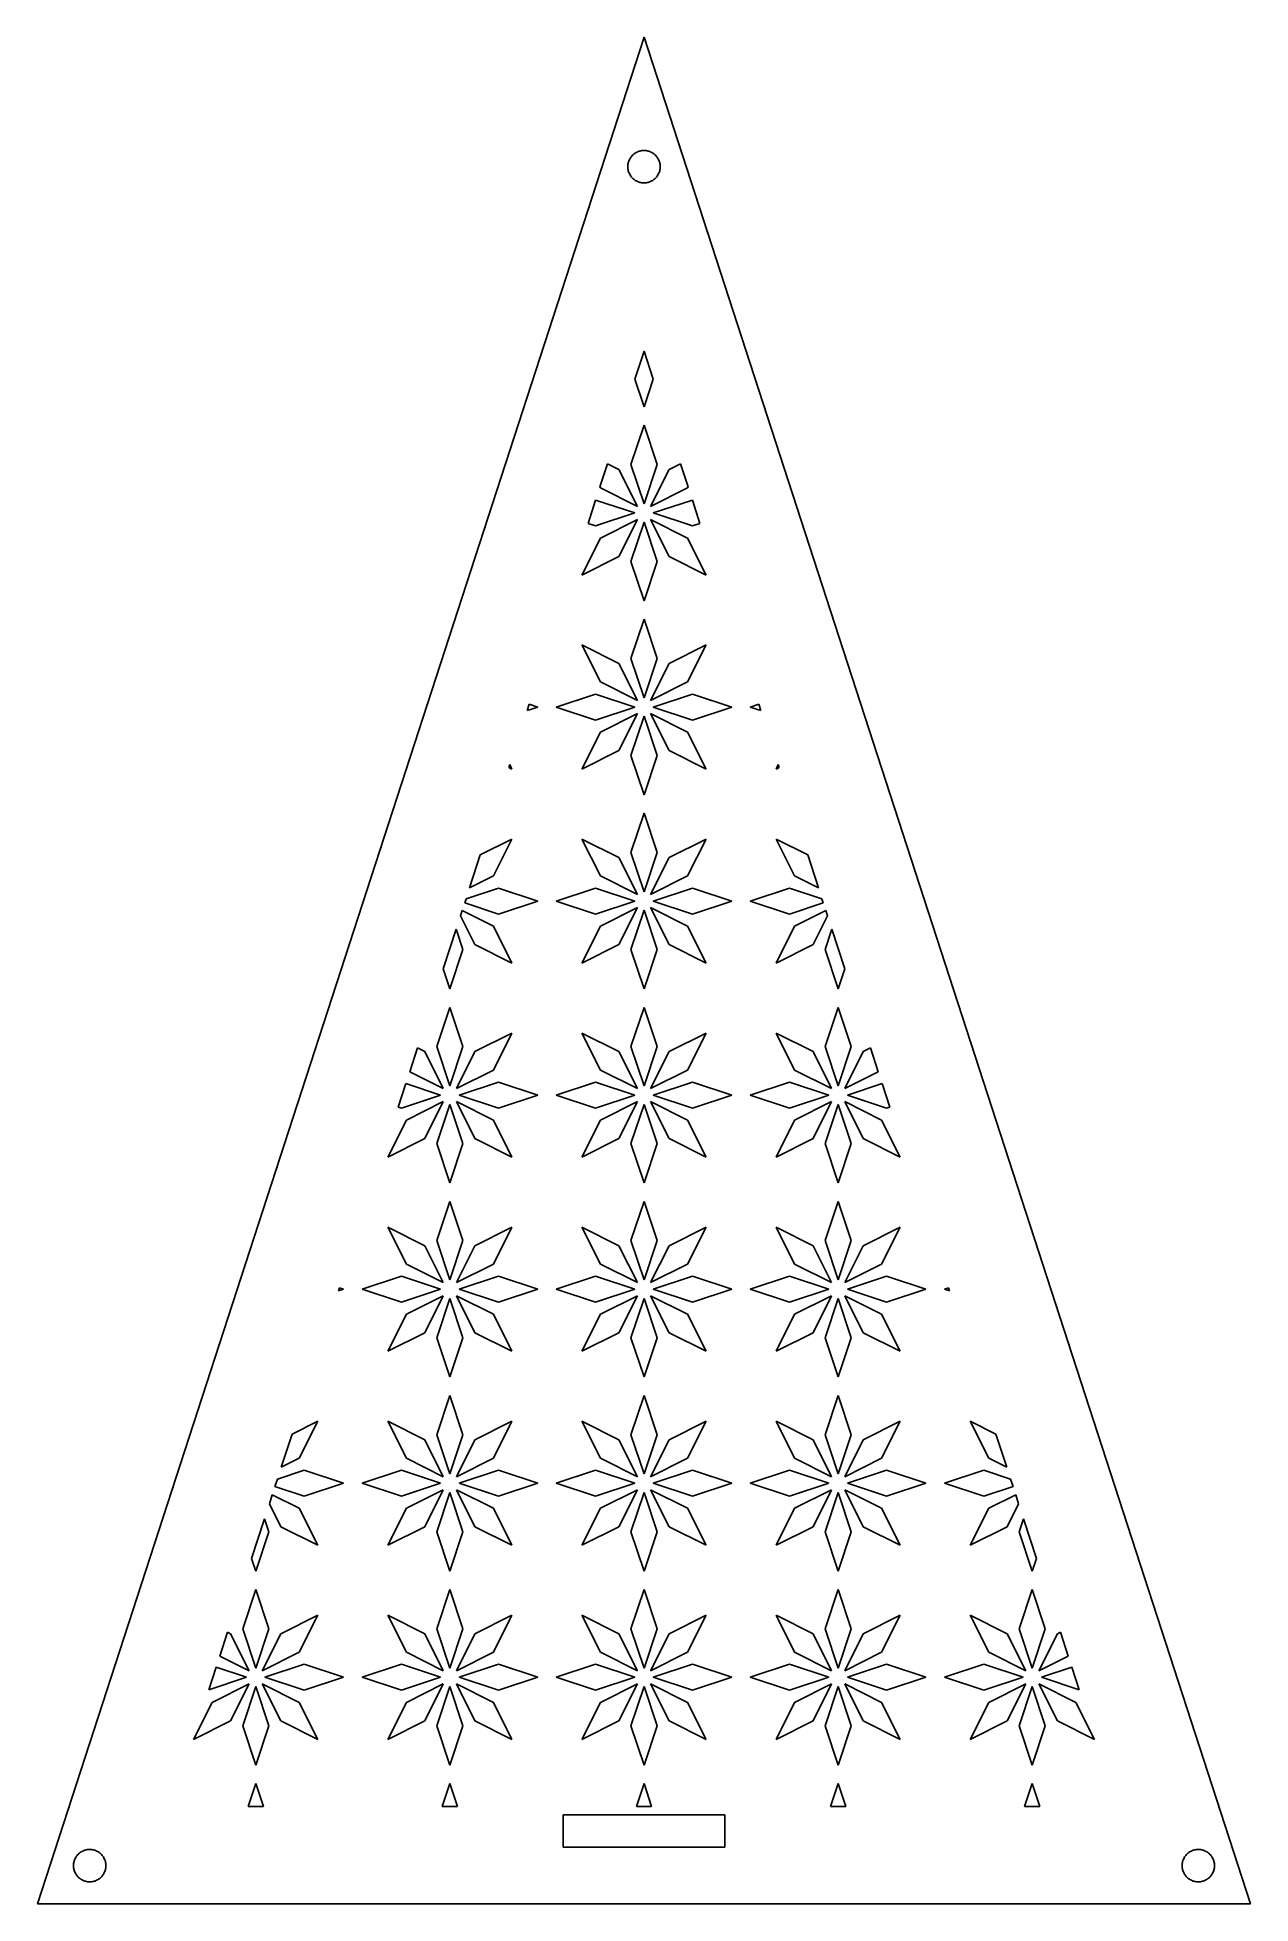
# Model space of a CAD drawing. Header units: metres. Extents: x -75 to 75, y 0 to 231.
import ezdxf

# ---------------------------------------------------------------- set-up
doc = ezdxf.new("R2010")
doc.units = ezdxf.units.M

msp = doc.modelspace()

# ---------------------------------------------------------------- linework, layer by layer
for p, q in [((0, 230.826), (-75, 0)), ((75, 0), (0, 230.826)), ((-2, 214.826), (-1.99605, 214.952)), ((-1.99605, 214.701), (-2, 214.826)), ((-1.99605, 214.952), (-1.98422, 215.077)), ((-1.98422, 214.576), (-1.99605, 214.701)), ((-1.98422, 215.077), (-1.96457, 215.201)), ((-1.96457, 215.201), (-1.93716, 215.324)), ((-1.93716, 215.324), (-1.9021, 215.444)), ((-1.9021, 215.444), (-1.85954, 215.562)), ((-1.85954, 215.562), (-1.80965, 215.678)), ((-1.80965, 215.678), (-1.75261, 215.79)), ((-1.75261, 215.79), (-1.68864, 215.898)), ((-1.68864, 215.898), (-1.61803, 216.002)), ((-1.61803, 216.002), (-1.54102, 216.101)), ((-1.54102, 216.101), (-1.45793, 216.195)), ((-1.45793, 216.195), (-1.36908, 216.284)), ((-1.36908, 216.284), (-1.27484, 216.367)), ((-1.27484, 216.367), (-1.17557, 216.444)), ((-1.17557, 216.444), (-1.07164, 216.515)), ((-1.07164, 216.515), (-0.9635, 216.579)), ((-0.9635, 216.579), (-0.85155, 216.636)), ((-0.85155, 216.636), (-0.73624, 216.686)), ((-0.73624, 216.686), (-0.61803, 216.728)), ((-0.61803, 216.728), (-0.49738, 216.763)), ((-0.49738, 216.763), (-0.37476, 216.791)), ((-0.37476, 216.791), (-0.25066, 216.81)), ((-0.25066, 216.81), (-0.12558, 216.822)), ((-0.12558, 216.822), (0, 216.826)), ((0, 216.826), (0.12558, 216.822)), ((0.12558, 216.822), (0.25066, 216.81)), ((0.25066, 216.81), (0.37476, 216.791)), ((0.37476, 216.791), (0.49738, 216.763)), ((0.49738, 216.763), (0.61803, 216.728)), ((0.61803, 216.728), (0.73624, 216.686)), ((0.73624, 216.686), (0.85155, 216.636)), ((0.85155, 216.636), (0.9635, 216.579)), ((0.9635, 216.579), (1.07164, 216.515)), ((1.07164, 216.515), (1.17557, 216.444)), ((1.17557, 216.444), (1.27484, 216.367)), ((1.27484, 216.367), (1.36908, 216.284)), ((1.36908, 216.284), (1.45793, 216.195)), ((1.45793, 216.195), (1.54102, 216.101)), ((1.54102, 216.101), (1.61803, 216.002)), ((1.61803, 216.002), (1.68864, 215.898)), ((1.68864, 215.898), (1.75261, 215.79)), ((1.75261, 215.79), (1.80965, 215.678)), ((1.80965, 215.678), (1.85954, 215.562)), ((1.85954, 215.562), (1.9021, 215.444)), ((1.9021, 215.444), (1.93716, 215.324)), ((1.93716, 215.324), (1.96457, 215.201)), ((1.96457, 215.201), (1.98422, 215.077)), ((1.98422, 215.077), (1.99605, 214.952)), ((1.99605, 214.701), (1.98422, 214.576)), ((1.99605, 214.952), (2, 214.826)), ((2, 214.826), (1.99605, 214.701)), ((-1.96457, 214.451), (-1.98422, 214.576)), ((-1.93716, 214.329), (-1.96457, 214.451)), ((-1.9021, 214.208), (-1.93716, 214.329)), ((-1.85954, 214.09), (-1.9021, 214.208)), ((-1.80965, 213.975), (-1.85954, 214.09)), ((-1.75261, 213.863), (-1.80965, 213.975)), ((-1.68864, 213.755), (-1.75261, 213.863)), ((-1.61803, 213.651), (-1.68864, 213.755)), ((-1.54102, 213.551), (-1.61803, 213.651)), ((-1.45793, 213.457), (-1.54102, 213.551)), ((-1.36908, 213.368), (-1.45793, 213.457)), ((-1.27484, 213.285), (-1.36908, 213.368)), ((-1.17557, 213.208), (-1.27484, 213.285)), ((-1.07164, 213.138), (-1.17557, 213.208)), ((-0.9635, 213.074), (-1.07164, 213.138)), ((-0.85155, 213.017), (-0.9635, 213.074)), ((-0.73624, 212.967), (-0.85155, 213.017)), ((-0.61803, 212.924), (-0.73624, 212.967)), ((-0.49738, 212.889), (-0.61803, 212.924)), ((-0.37476, 212.862), (-0.49738, 212.889)), ((-0.25066, 212.842), (-0.37476, 212.862)), ((-0.12558, 212.83), (-0.25066, 212.842)), ((0, 212.826), (-0.12558, 212.83)), ((0.12558, 212.83), (0, 212.826)), ((0.25066, 212.842), (0.12558, 212.83)), ((0.37476, 212.862), (0.25066, 212.842)), ((0.49738, 212.889), (0.37476, 212.862)), ((0.61803, 212.924), (0.49738, 212.889)), ((0.73624, 212.967), (0.61803, 212.924)), ((0.85155, 213.017), (0.73624, 212.967)), ((0.9635, 213.074), (0.85155, 213.017)), ((1.07164, 213.138), (0.9635, 213.074)), ((1.17557, 213.208), (1.07164, 213.138)), ((1.27484, 213.285), (1.17557, 213.208)), ((1.36908, 213.368), (1.27484, 213.285)), ((1.45793, 213.457), (1.36908, 213.368)), ((1.54102, 213.551), (1.45793, 213.457)), ((1.61803, 213.651), (1.54102, 213.551)), ((1.68864, 213.755), (1.61803, 213.651)), ((1.75261, 213.863), (1.68864, 213.755)), ((1.80965, 213.975), (1.75261, 213.863)), ((1.85954, 214.09), (1.80965, 213.975)), ((1.9021, 214.208), (1.85954, 214.09)), ((1.93716, 214.329), (1.9021, 214.208)), ((1.96457, 214.451), (1.93716, 214.329)), ((1.98422, 214.576), (1.96457, 214.451)), ((-1.12363, 188.535), (0, 191.993)), ((0, 191.993), (1.12363, 188.535)), ((0, 185.144), (-1.12363, 188.535)), ((1.12363, 188.535), (0, 185.144)), ((-1.60895, 178), (0, 182.856)), ((0, 182.856), (1.60895, 178)), ((-5.4453, 175.235), (-4.51759, 178.09)), ((-4.51759, 178.09), (-3.10492, 177.38)), ((0, 173.144), (-1.60895, 178)), ((1.60895, 178), (0, 173.144)), ((3.10492, 177.38), (4.51759, 178.09)), ((4.51759, 178.09), (5.4453, 175.235)), ((-3.10492, 177.38), (-0.80896, 172.809)), ((0.80896, 172.809), (3.10492, 177.38)), ((-6.92, 170.696), (-5.97606, 173.601)), ((-5.97606, 173.601), (-1.14423, 172)), ((-5.38019, 175.105), (-5.4453, 175.235)), ((-0.80896, 172.809), (-5.38019, 175.105)), ((5.38019, 175.105), (0.80896, 172.809)), ((1.14423, 172), (5.97606, 173.601)), ((5.4453, 175.235), (5.38019, 175.105)), ((5.97606, 173.601), (6.92, 170.696)), ((-1.14423, 172), (-6, 170.391)), ((-5.38019, 168.895), (-0.80896, 171.191)), ((-0.80896, 171.191), (-3.10492, 166.62)), ((-1.60895, 166), (0, 170.856)), ((0, 170.856), (1.60895, 166)), ((3.10492, 166.62), (0.80896, 171.191)), ((0.80896, 171.191), (5.38019, 168.895)), ((6, 170.391), (1.14423, 172)), ((-7.67615, 164.324), (-5.38019, 168.895)), ((-6, 170.391), (-6.92, 170.696)), ((5.38019, 168.895), (7.67615, 164.324)), ((6.92, 170.696), (6, 170.391)), ((-3.10492, 166.62), (-7.67615, 164.324)), ((7.67615, 164.324), (3.10492, 166.62)), ((0, 161.144), (-1.60895, 166)), ((1.60895, 166), (0, 161.144)), ((-1.60895, 154), (0, 158.856)), ((0, 158.856), (1.60895, 154)), ((-5.38019, 151.105), (-7.67615, 155.676)), ((-7.67615, 155.676), (-3.10492, 153.38)), ((3.10492, 153.38), (7.67615, 155.676)), ((7.67615, 155.676), (5.38019, 151.105)), ((-3.10492, 153.38), (-0.80896, 148.809)), ((0, 149.144), (-1.60895, 154)), ((1.60895, 154), (0, 149.144)), ((0.80896, 148.809), (3.10492, 153.38)), ((-0.80896, 148.809), (-5.38019, 151.105)), ((5.38019, 151.105), (0.80896, 148.809)), ((-14.4331, 147.573), (-14.1826, 148.344)), ((-13.1442, 148), (-14.4331, 147.573)), ((-14.1826, 148.344), (-13.1442, 148)), ((-10.8558, 148), (-6, 149.609)), ((-6, 146.391), (-10.8558, 148)), ((-6, 149.609), (-1.14423, 148)), ((-1.14423, 148), (-6, 146.391)), ((1.14423, 148), (6, 149.609)), ((6, 146.391), (1.14423, 148)), ((6, 149.609), (10.8558, 148)), ((10.8558, 148), (6, 146.391)), ((13.1442, 148), (14.1826, 148.344)), ((14.4331, 147.573), (13.1442, 148)), ((14.1826, 148.344), (14.4331, 147.573)), ((-5.38019, 144.895), (-0.80896, 147.191)), ((-0.80896, 147.191), (-3.10492, 142.62)), ((-1.60895, 142), (0, 146.856)), ((0, 146.856), (1.60895, 142)), ((3.10492, 142.62), (0.80896, 147.191)), ((0.80896, 147.191), (5.38019, 144.895)), ((-7.67615, 140.324), (-5.38019, 144.895)), ((5.38019, 144.895), (7.67615, 140.324)), ((-16.7233, 140.524), (-16.606, 140.886)), ((-16.606, 140.886), (-16.3239, 140.324)), ((-3.10492, 142.62), (-7.67615, 140.324)), ((0, 137.144), (-1.60895, 142)), ((1.60895, 142), (0, 137.144)), ((7.67615, 140.324), (3.10492, 142.62)), ((16.3239, 140.324), (16.606, 140.886)), ((16.606, 140.886), (16.7233, 140.524)), ((-16.3239, 140.324), (-16.7233, 140.524)), ((16.7233, 140.524), (16.3239, 140.324)), ((-1.60895, 130), (0, 134.856)), ((0, 134.856), (1.60895, 130)), ((-20.2369, 129.711), (-16.3239, 131.676)), ((-16.3239, 131.676), (-18.6198, 127.105)), ((-5.38019, 127.105), (-7.67615, 131.676)), ((-7.67615, 131.676), (-3.10492, 129.38)), ((3.10492, 129.38), (7.67615, 131.676)), ((7.67615, 131.676), (5.38019, 127.105)), ((18.6198, 127.105), (16.3239, 131.676)), ((16.3239, 131.676), (20.2369, 129.711)), ((-21.564, 125.626), (-20.2369, 129.711)), ((-3.10492, 129.38), (-0.80896, 124.809)), ((0, 125.144), (-1.60895, 130)), ((1.60895, 130), (0, 125.144)), ((0.80896, 124.809), (3.10492, 129.38)), ((20.2369, 129.711), (21.564, 125.626)), ((-18.6198, 127.105), (-21.564, 125.626)), ((-0.80896, 124.809), (-5.38019, 127.105)), ((5.38019, 127.105), (0.80896, 124.809)), ((21.564, 125.626), (18.6198, 127.105)), ((-22.0003, 124.283), (-18, 125.609)), ((-18, 125.609), (-13.1442, 124)), ((-10.8558, 124), (-6, 125.609)), ((-6, 125.609), (-1.14423, 124)), ((1.14423, 124), (6, 125.609)), ((6, 125.609), (10.8558, 124)), ((13.1442, 124), (18, 125.609)), ((18, 125.609), (22.0003, 124.283)), ((-22.6835, 122.181), (-22.4725, 122.83)), ((-22.4725, 122.83), (-18.6198, 120.895)), ((-22.1666, 123.772), (-22.0003, 124.283)), ((-18, 122.391), (-22.1666, 123.772)), ((-13.1442, 124), (-18, 122.391)), ((-6, 122.391), (-10.8558, 124)), ((-1.14423, 124), (-6, 122.391)), ((-5.38019, 120.895), (-0.80896, 123.191)), ((-0.80896, 123.191), (-3.10492, 118.62)), ((-1.60895, 118), (0, 122.856)), ((0, 122.856), (1.60895, 118)), ((3.10492, 118.62), (0.80896, 123.191)), ((0.80896, 123.191), (5.38019, 120.895)), ((6, 122.391), (1.14423, 124)), ((10.8558, 124), (6, 122.391)), ((18, 122.391), (13.1442, 124)), ((22.1666, 123.772), (18, 122.391)), ((18.6198, 120.895), (22.4725, 122.83)), ((22.0003, 124.283), (22.1666, 123.772)), ((22.4725, 122.83), (22.6835, 122.181)), ((-24.8178, 115.612), (-23.2246, 120.516)), ((-23.2246, 120.516), (-22.3911, 118)), ((-20.8951, 118.62), (-22.6835, 122.181)), ((-18.6198, 120.895), (-16.3239, 116.324)), ((-7.67615, 116.324), (-5.38019, 120.895)), ((5.38019, 120.895), (7.67615, 116.324)), ((16.3239, 116.324), (18.6198, 120.895)), ((22.6835, 122.181), (20.8951, 118.62)), ((22.3911, 118), (23.2246, 120.516)), ((23.2246, 120.516), (24.8178, 115.612)), ((-22.3911, 118), (-24, 113.144)), ((-16.3239, 116.324), (-20.8951, 118.62)), ((-3.10492, 118.62), (-7.67615, 116.324)), ((0, 113.144), (-1.60895, 118)), ((1.60895, 118), (0, 113.144)), ((7.67615, 116.324), (3.10492, 118.62)), ((20.8951, 118.62), (16.3239, 116.324)), ((24, 113.144), (22.3911, 118)), ((-24, 113.144), (-24.8178, 115.612)), ((24.8178, 115.612), (24, 113.144)), ((-25.6089, 106), (-24, 110.856)), ((-24, 110.856), (-22.3911, 106)), ((-1.60895, 106), (0, 110.856)), ((0, 110.856), (1.60895, 106)), ((22.3911, 106), (24, 110.856)), ((24, 110.856), (25.6089, 106)), ((-20.8951, 105.38), (-16.3239, 107.676)), ((-16.3239, 107.676), (-18.6198, 103.105)), ((-5.38019, 103.105), (-7.67615, 107.676)), ((-7.67615, 107.676), (-3.10492, 105.38)), ((3.10492, 105.38), (7.67615, 107.676)), ((7.67615, 107.676), (5.38019, 103.105)), ((18.6198, 103.105), (16.3239, 107.676)), ((16.3239, 107.676), (20.8951, 105.38)), ((-28.9516, 102.89), (-27.9968, 105.828)), ((-27.9968, 105.828), (-27.1049, 105.38)), ((-27.1049, 105.38), (-24.809, 100.809)), ((-24, 101.144), (-25.6089, 106)), ((-22.3911, 106), (-24, 101.144)), ((-23.191, 100.809), (-20.8951, 105.38)), ((-3.10492, 105.38), (-0.80896, 100.809)), ((0, 101.144), (-1.60895, 106)), ((1.60895, 106), (0, 101.144)), ((0.80896, 100.809), (3.10492, 105.38)), ((20.8951, 105.38), (23.191, 100.809)), ((24, 101.144), (22.3911, 106)), ((25.6089, 106), (24, 101.144)), ((24.809, 100.809), (27.1049, 105.38)), ((27.1049, 105.38), (27.9968, 105.828)), ((27.9968, 105.828), (28.9516, 102.89)), ((-24.809, 100.809), (-28.9516, 102.89)), ((-18.6198, 103.105), (-23.191, 100.809)), ((-22.8558, 100), (-18, 101.609)), ((-18, 101.609), (-13.1442, 100)), ((-10.8558, 100), (-6, 101.609)), ((-6, 101.609), (-1.14423, 100)), ((-0.80896, 100.809), (-5.38019, 103.105)), ((5.38019, 103.105), (0.80896, 100.809)), ((1.14423, 100), (6, 101.609)), ((6, 101.609), (10.8558, 100)), ((13.1442, 100), (18, 101.609)), ((18, 101.609), (22.8558, 100)), ((23.191, 100.809), (18.6198, 103.105)), ((28.9516, 102.89), (24.809, 100.809)), ((-30.3731, 98.5147), (-29.4292, 101.42)), ((-25.1442, 100), (-30, 98.3911)), ((-29.4292, 101.42), (-25.1442, 100)), ((-18, 98.3911), (-22.8558, 100)), ((-13.1442, 100), (-18, 98.3911)), ((-6, 98.3911), (-10.8558, 100)), ((-1.14423, 100), (-6, 98.3911)), ((6, 98.3911), (1.14423, 100)), ((10.8558, 100), (6, 98.3911)), ((18, 98.3911), (13.1442, 100)), ((22.8558, 100), (18, 98.3911)), ((25.1442, 100), (29.4292, 101.42)), ((30, 98.3911), (25.1442, 100)), ((29.4292, 101.42), (30.3731, 98.5147)), ((-30, 98.3911), (-30.3731, 98.5147)), ((-29.3802, 96.8951), (-24.809, 99.191)), ((-24.809, 99.191), (-27.1049, 94.6198)), ((-25.6089, 94), (-24, 98.8558)), ((-24, 98.8558), (-22.3911, 94)), ((-20.8951, 94.6198), (-23.191, 99.191)), ((-23.191, 99.191), (-18.6198, 96.8951)), ((-5.38019, 96.8951), (-0.80896, 99.191)), ((-0.80896, 99.191), (-3.10492, 94.6198)), ((-1.60895, 94), (0, 98.8558)), ((0, 98.8558), (1.60895, 94)), ((3.10492, 94.6198), (0.80896, 99.191)), ((0.80896, 99.191), (5.38019, 96.8951)), ((18.6198, 96.8951), (23.191, 99.191)), ((23.191, 99.191), (20.8951, 94.6198)), ((22.3911, 94), (24, 98.8558)), ((24, 98.8558), (25.6089, 94)), ((27.1049, 94.6198), (24.809, 99.191)), ((24.809, 99.191), (29.3802, 96.8951)), ((30.3731, 98.5147), (30, 98.3911)), ((-31.6761, 92.3239), (-29.3802, 96.8951)), ((-18.6198, 96.8951), (-16.3239, 92.3239)), ((-7.67615, 92.3239), (-5.38019, 96.8951)), ((5.38019, 96.8951), (7.67615, 92.3239)), ((16.3239, 92.3239), (18.6198, 96.8951)), ((29.3802, 96.8951), (31.6761, 92.3239)), ((-27.1049, 94.6198), (-31.6761, 92.3239)), ((-24, 89.1442), (-25.6089, 94)), ((-22.3911, 94), (-24, 89.1442)), ((-16.3239, 92.3239), (-20.8951, 94.6198)), ((-3.10492, 94.6198), (-7.67615, 92.3239)), ((0, 89.1442), (-1.60895, 94)), ((1.60895, 94), (0, 89.1442)), ((7.67615, 92.3239), (3.10492, 94.6198)), ((20.8951, 94.6198), (16.3239, 92.3239)), ((24, 89.1442), (22.3911, 94)), ((25.6089, 94), (24, 89.1442)), ((31.6761, 92.3239), (27.1049, 94.6198)), ((-25.6089, 82), (-24, 86.8558)), ((-24, 86.8558), (-22.3911, 82)), ((-1.60895, 82), (0, 86.8558)), ((0, 86.8558), (1.60895, 82)), ((22.3911, 82), (24, 86.8558)), ((24, 86.8558), (25.6089, 82)), ((-29.3802, 79.1049), (-31.6761, 83.6761)), ((-31.6761, 83.6761), (-27.1049, 81.3802)), ((-20.8951, 81.3802), (-16.3239, 83.6761)), ((-16.3239, 83.6761), (-18.6198, 79.1049)), ((-5.38019, 79.1049), (-7.67615, 83.6761)), ((-7.67615, 83.6761), (-3.10492, 81.3802)), ((3.10492, 81.3802), (7.67615, 83.6761)), ((7.67615, 83.6761), (5.38019, 79.1049)), ((18.6198, 79.1049), (16.3239, 83.6761)), ((16.3239, 83.6761), (20.8951, 81.3802)), ((27.1049, 81.3802), (31.6761, 83.6761)), ((31.6761, 83.6761), (29.3802, 79.1049)), ((-27.1049, 81.3802), (-24.809, 76.809)), ((-24, 77.1442), (-25.6089, 82)), ((-22.3911, 82), (-24, 77.1442)), ((-23.191, 76.809), (-20.8951, 81.3802)), ((-3.10492, 81.3802), (-0.80896, 76.809)), ((0, 77.1442), (-1.60895, 82)), ((1.60895, 82), (0, 77.1442)), ((0.80896, 76.809), (3.10492, 81.3802)), ((20.8951, 81.3802), (23.191, 76.809)), ((24, 77.1442), (22.3911, 82)), ((25.6089, 82), (24, 77.1442)), ((24.809, 76.809), (27.1049, 81.3802)), ((-24.809, 76.809), (-29.3802, 79.1049)), ((-18.6198, 79.1049), (-23.191, 76.809)), ((-0.80896, 76.809), (-5.38019, 79.1049)), ((5.38019, 79.1049), (0.80896, 76.809)), ((23.191, 76.809), (18.6198, 79.1049)), ((29.3802, 79.1049), (24.809, 76.809)), ((-34.8558, 76), (-30, 77.6089)), ((-30, 77.6089), (-25.1442, 76)), ((-22.8558, 76), (-18, 77.6089)), ((-18, 77.6089), (-13.1442, 76)), ((-10.8558, 76), (-6, 77.6089)), ((-6, 77.6089), (-1.14423, 76)), ((1.14423, 76), (6, 77.6089)), ((6, 77.6089), (10.8558, 76)), ((13.1442, 76), (18, 77.6089)), ((18, 77.6089), (22.8558, 76)), ((25.1442, 76), (30, 77.6089)), ((30, 77.6089), (34.8558, 76)), ((-37.7542, 75.7979), (-37.6357, 76.1628)), ((-37.1442, 76), (-37.7542, 75.7979)), ((-37.6357, 76.1628), (-37.1442, 76)), ((-30, 74.3911), (-34.8558, 76)), ((-25.1442, 76), (-30, 74.3911)), ((-29.3802, 72.8951), (-24.809, 75.191)), ((-24.809, 75.191), (-27.1049, 70.6198)), ((-25.6089, 70), (-24, 74.8558)), ((-24, 74.8558), (-22.3911, 70)), ((-20.8951, 70.6198), (-23.191, 75.191)), ((-23.191, 75.191), (-18.6198, 72.8951)), ((-18, 74.3911), (-22.8558, 76)), ((-13.1442, 76), (-18, 74.3911)), ((-6, 74.3911), (-10.8558, 76)), ((-1.14423, 76), (-6, 74.3911)), ((-5.38019, 72.8951), (-0.80896, 75.191)), ((-0.80896, 75.191), (-3.10492, 70.6198)), ((-1.60895, 70), (0, 74.8558)), ((0, 74.8558), (1.60895, 70)), ((3.10492, 70.6198), (0.80896, 75.191)), ((0.80896, 75.191), (5.38019, 72.8951)), ((6, 74.3911), (1.14423, 76)), ((10.8558, 76), (6, 74.3911)), ((18, 74.3911), (13.1442, 76)), ((22.8558, 76), (18, 74.3911)), ((18.6198, 72.8951), (23.191, 75.191)), ((23.191, 75.191), (20.8951, 70.6198)), ((22.3911, 70), (24, 74.8558)), ((24, 74.8558), (25.6089, 70)), ((27.1049, 70.6198), (24.809, 75.191)), ((24.809, 75.191), (29.3802, 72.8951)), ((30, 74.3911), (25.1442, 76)), ((34.8558, 76), (30, 74.3911)), ((37.1442, 76), (37.6357, 76.1628)), ((37.7542, 75.7979), (37.1442, 76)), ((37.6357, 76.1628), (37.7542, 75.7979)), ((-31.6761, 68.3239), (-29.3802, 72.8951)), ((-18.6198, 72.8951), (-16.3239, 68.3239)), ((-7.67615, 68.3239), (-5.38019, 72.8951)), ((5.38019, 72.8951), (7.67615, 68.3239)), ((16.3239, 68.3239), (18.6198, 72.8951)), ((29.3802, 72.8951), (31.6761, 68.3239)), ((-27.1049, 70.6198), (-31.6761, 68.3239)), ((-24, 65.1442), (-25.6089, 70)), ((-22.3911, 70), (-24, 65.1442)), ((-16.3239, 68.3239), (-20.8951, 70.6198)), ((-3.10492, 70.6198), (-7.67615, 68.3239)), ((0, 65.1442), (-1.60895, 70)), ((1.60895, 70), (0, 65.1442)), ((7.67615, 68.3239), (3.10492, 70.6198)), ((20.8951, 70.6198), (16.3239, 68.3239)), ((24, 65.1442), (22.3911, 70)), ((25.6089, 70), (24, 65.1442)), ((31.6761, 68.3239), (27.1049, 70.6198)), ((-25.6089, 58), (-24, 62.8558)), ((-24, 62.8558), (-22.3911, 58)), ((-1.60895, 58), (0, 62.8558)), ((0, 62.8558), (1.60895, 58)), ((22.3911, 58), (24, 62.8558)), ((24, 62.8558), (25.6089, 58)), ((-44.8401, 53.9897), (-43.5129, 58.0744)), ((-43.5129, 58.0744), (-40.3239, 59.6761)), ((-40.3239, 59.6761), (-42.6198, 55.1049)), ((-29.3802, 55.1049), (-31.6761, 59.6761)), ((-31.6761, 59.6761), (-27.1049, 57.3802)), ((-24, 53.1442), (-25.6089, 58)), ((-22.3911, 58), (-24, 53.1442)), ((-20.8951, 57.3802), (-16.3239, 59.6761)), ((-16.3239, 59.6761), (-18.6198, 55.1049)), ((-5.38019, 55.1049), (-7.67615, 59.6761)), ((-7.67615, 59.6761), (-3.10492, 57.3802)), ((0, 53.1442), (-1.60895, 58)), ((1.60895, 58), (0, 53.1442)), ((3.10492, 57.3802), (7.67615, 59.6761)), ((7.67615, 59.6761), (5.38019, 55.1049)), ((18.6198, 55.1049), (16.3239, 59.6761)), ((16.3239, 59.6761), (20.8951, 57.3802)), ((24, 53.1442), (22.3911, 58)), ((25.6089, 58), (24, 53.1442)), ((27.1049, 57.3802), (31.6761, 59.6761)), ((31.6761, 59.6761), (29.3802, 55.1049)), ((42.6198, 55.1049), (40.3239, 59.6761)), ((40.3239, 59.6761), (43.5129, 58.0744)), ((43.5129, 58.0744), (44.8401, 53.9897)), ((-27.1049, 57.3802), (-24.809, 52.809)), ((-23.191, 52.809), (-20.8951, 57.3802)), ((-3.10492, 57.3802), (-0.80896, 52.809)), ((0.80896, 52.809), (3.10492, 57.3802)), ((20.8951, 57.3802), (23.191, 52.809)), ((24.809, 52.809), (27.1049, 57.3802)), ((-45.3214, 52.5084), (-42, 53.6089)), ((-42.6198, 55.1049), (-44.8401, 53.9897)), ((-42, 53.6089), (-37.1442, 52)), ((-34.8558, 52), (-30, 53.6089)), ((-30, 53.6089), (-25.1442, 52)), ((-24.809, 52.809), (-29.3802, 55.1049)), ((-18.6198, 55.1049), (-23.191, 52.809)), ((-22.8558, 52), (-18, 53.6089)), ((-18, 53.6089), (-13.1442, 52)), ((-10.8558, 52), (-6, 53.6089)), ((-6, 53.6089), (-1.14423, 52)), ((-0.80896, 52.809), (-5.38019, 55.1049)), ((5.38019, 55.1049), (0.80896, 52.809)), ((1.14423, 52), (6, 53.6089)), ((6, 53.6089), (10.8558, 52)), ((13.1442, 52), (18, 53.6089)), ((18, 53.6089), (22.8558, 52)), ((23.191, 52.809), (18.6198, 55.1049)), ((29.3802, 55.1049), (24.809, 52.809)), ((25.1442, 52), (30, 53.6089)), ((30, 53.6089), (34.8558, 52)), ((37.1442, 52), (42, 53.6089)), ((42, 53.6089), (45.3214, 52.5084)), ((44.8401, 53.9897), (42.6198, 55.1049)), ((-45.6197, 51.5904), (-45.3214, 52.5084)), ((-42, 50.3911), (-45.6197, 51.5904)), ((-37.1442, 52), (-42, 50.3911)), ((-30, 50.3911), (-34.8558, 52)), ((-25.1442, 52), (-30, 50.3911)), ((-29.3802, 48.8951), (-24.809, 51.191)), ((-24.809, 51.191), (-27.1049, 46.6198)), ((-25.6089, 46), (-24, 50.8558)), ((-24, 50.8558), (-22.3911, 46)), ((-20.8951, 46.6198), (-23.191, 51.191)), ((-23.191, 51.191), (-18.6198, 48.8951)), ((-18, 50.3911), (-22.8558, 52)), ((-13.1442, 52), (-18, 50.3911)), ((-6, 50.3911), (-10.8558, 52)), ((-1.14423, 52), (-6, 50.3911)), ((-5.38019, 48.8951), (-0.80896, 51.191)), ((-0.80896, 51.191), (-3.10492, 46.6198)), ((-1.60895, 46), (0, 50.8558)), ((0, 50.8558), (1.60895, 46)), ((3.10492, 46.6198), (0.80896, 51.191)), ((0.80896, 51.191), (5.38019, 48.8951)), ((6, 50.3911), (1.14423, 52)), ((10.8558, 52), (6, 50.3911)), ((18, 50.3911), (13.1442, 52)), ((22.8558, 52), (18, 50.3911)), ((18.6198, 48.8951), (23.191, 51.191)), ((23.191, 51.191), (20.8951, 46.6198)), ((22.3911, 46), (24, 50.8558)), ((24, 50.8558), (25.6089, 46)), ((27.1049, 46.6198), (24.809, 51.191)), ((24.809, 51.191), (29.3802, 48.8951)), ((30, 50.3911), (25.1442, 52)), ((34.8558, 52), (30, 50.3911)), ((42, 50.3911), (37.1442, 52)), ((45.6197, 51.5904), (42, 50.3911)), ((45.3214, 52.5084), (45.6197, 51.5904)), ((-46.3157, 49.4483), (-45.9517, 50.5686)), ((-44.8951, 46.6198), (-46.3157, 49.4483)), ((-45.9517, 50.5686), (-42.6198, 48.8951)), ((-42.6198, 48.8951), (-40.3239, 44.3239)), ((-31.6761, 44.3239), (-29.3802, 48.8951)), ((-18.6198, 48.8951), (-16.3239, 44.3239)), ((-7.67615, 44.3239), (-5.38019, 48.8951)), ((5.38019, 48.8951), (7.67615, 44.3239)), ((16.3239, 44.3239), (18.6198, 48.8951)), ((29.3802, 48.8951), (31.6761, 44.3239)), ((40.3239, 44.3239), (42.6198, 48.8951)), ((42.6198, 48.8951), (45.9517, 50.5686)), ((46.3157, 49.4483), (44.8951, 46.6198)), ((45.9517, 50.5686), (46.3157, 49.4483)), ((-48.5119, 42.6891), (-46.9187, 47.5925)), ((-46.9187, 47.5925), (-46.3911, 46)), ((-40.3239, 44.3239), (-44.8951, 46.6198)), ((-27.1049, 46.6198), (-31.6761, 44.3239)), ((-16.3239, 44.3239), (-20.8951, 46.6198)), ((-3.10492, 46.6198), (-7.67615, 44.3239)), ((7.67615, 44.3239), (3.10492, 46.6198)), ((20.8951, 46.6198), (16.3239, 44.3239)), ((31.6761, 44.3239), (27.1049, 46.6198)), ((44.8951, 46.6198), (40.3239, 44.3239)), ((46.3911, 46), (46.9187, 47.5925)), ((46.9187, 47.5925), (48.5119, 42.6891)), ((-46.3911, 46), (-48, 41.1442)), ((-24, 41.1442), (-25.6089, 46)), ((-22.3911, 46), (-24, 41.1442)), ((0, 41.1442), (-1.60895, 46)), ((1.60895, 46), (0, 41.1442)), ((24, 41.1442), (22.3911, 46)), ((25.6089, 46), (24, 41.1442)), ((48, 41.1442), (46.3911, 46)), ((-48, 41.1442), (-48.5119, 42.6891)), ((48.5119, 42.6891), (48, 41.1442)), ((-49.6089, 34), (-48, 38.8558)), ((-48, 38.8558), (-46.3911, 34)), ((-25.6089, 34), (-24, 38.8558)), ((-24, 38.8558), (-22.3911, 34)), ((-1.60895, 34), (0, 38.8558)), ((0, 38.8558), (1.60895, 34)), ((22.3911, 34), (24, 38.8558)), ((24, 38.8558), (25.6089, 34)), ((46.3911, 34), (48, 38.8558)), ((48, 38.8558), (49.6089, 34)), ((-44.8951, 33.3802), (-40.3239, 35.6761)), ((-40.3239, 35.6761), (-42.6198, 31.1049)), ((-29.3802, 31.1049), (-31.6761, 35.6761)), ((-31.6761, 35.6761), (-27.1049, 33.3802)), ((-20.8951, 33.3802), (-16.3239, 35.6761)), ((-16.3239, 35.6761), (-18.6198, 31.1049)), ((-5.38019, 31.1049), (-7.67615, 35.6761)), ((-7.67615, 35.6761), (-3.10492, 33.3802)), ((3.10492, 33.3802), (7.67615, 35.6761)), ((7.67615, 35.6761), (5.38019, 31.1049)), ((18.6198, 31.1049), (16.3239, 35.6761)), ((16.3239, 35.6761), (20.8951, 33.3802)), ((27.1049, 33.3802), (31.6761, 35.6761)), ((31.6761, 35.6761), (29.3802, 31.1049)), ((42.6198, 31.1049), (40.3239, 35.6761)), ((40.3239, 35.6761), (44.8951, 33.3802)), ((-52.4308, 30.6281), (-51.476, 33.5666)), ((-51.476, 33.5666), (-51.1049, 33.3802)), ((-51.1049, 33.3802), (-48.809, 28.809)), ((-48, 29.1442), (-49.6089, 34)), ((-46.3911, 34), (-48, 29.1442)), ((-47.191, 28.809), (-44.8951, 33.3802)), ((-27.1049, 33.3802), (-24.809, 28.809)), ((-24, 29.1442), (-25.6089, 34)), ((-22.3911, 34), (-24, 29.1442)), ((-23.191, 28.809), (-20.8951, 33.3802)), ((-3.10492, 33.3802), (-0.80896, 28.809)), ((0, 29.1442), (-1.60895, 34)), ((1.60895, 34), (0, 29.1442)), ((0.80896, 28.809), (3.10492, 33.3802)), ((20.8951, 33.3802), (23.191, 28.809)), ((24, 29.1442), (22.3911, 34)), ((25.6089, 34), (24, 29.1442)), ((24.809, 28.809), (27.1049, 33.3802)), ((44.8951, 33.3802), (47.191, 28.809)), ((48, 29.1442), (46.3911, 34)), ((49.6089, 34), (48, 29.1442)), ((48.809, 28.809), (51.1049, 33.3802)), ((51.1049, 33.3802), (51.476, 33.5666)), ((51.476, 33.5666), (52.4308, 30.6281)), ((-48.809, 28.809), (-52.4308, 30.6281)), ((-42.6198, 31.1049), (-47.191, 28.809)), ((-24.809, 28.809), (-29.3802, 31.1049)), ((-18.6198, 31.1049), (-23.191, 28.809)), ((-0.80896, 28.809), (-5.38019, 31.1049)), ((5.38019, 31.1049), (0.80896, 28.809)), ((23.191, 28.809), (18.6198, 31.1049)), ((29.3802, 31.1049), (24.809, 28.809)), ((47.191, 28.809), (42.6198, 31.1049)), ((52.4308, 30.6281), (48.809, 28.809)), ((-53.7843, 26.4625), (-52.8823, 29.2386)), ((-49.1442, 28), (-53.7843, 26.4625)), ((-52.8823, 29.2386), (-49.1442, 28)), ((-46.8558, 28), (-42, 29.6089)), ((-42, 26.3911), (-46.8558, 28)), ((-42, 29.6089), (-37.1442, 28)), ((-37.1442, 28), (-42, 26.3911)), ((-34.8558, 28), (-30, 29.6089)), ((-30, 26.3911), (-34.8558, 28)), ((-30, 29.6089), (-25.1442, 28)), ((-25.1442, 28), (-30, 26.3911)), ((-22.8558, 28), (-18, 29.6089)), ((-18, 26.3911), (-22.8558, 28)), ((-18, 29.6089), (-13.1442, 28)), ((-13.1442, 28), (-18, 26.3911)), ((-10.8558, 28), (-6, 29.6089)), ((-6, 26.3911), (-10.8558, 28)), ((-6, 29.6089), (-1.14423, 28)), ((-1.14423, 28), (-6, 26.3911)), ((1.14423, 28), (6, 29.6089)), ((6, 26.3911), (1.14423, 28)), ((6, 29.6089), (10.8558, 28)), ((10.8558, 28), (6, 26.3911)), ((13.1442, 28), (18, 29.6089)), ((18, 26.3911), (13.1442, 28)), ((18, 29.6089), (22.8558, 28)), ((22.8558, 28), (18, 26.3911)), ((25.1442, 28), (30, 29.6089)), ((30, 26.3911), (25.1442, 28)), ((30, 29.6089), (34.8558, 28)), ((34.8558, 28), (30, 26.3911)), ((37.1442, 28), (42, 29.6089)), ((42, 26.3911), (37.1442, 28)), ((42, 29.6089), (46.8558, 28)), ((46.8558, 28), (42, 26.3911)), ((49.1442, 28), (52.8823, 29.2386)), ((53.7843, 26.4625), (49.1442, 28)), ((52.8823, 29.2386), (53.7843, 26.4625)), ((-53.3802, 24.8951), (-48.809, 27.191)), ((-48.809, 27.191), (-51.1049, 22.6198)), ((-49.6089, 22), (-48, 26.8558)), ((-48, 26.8558), (-46.3911, 22)), ((-44.8951, 22.6198), (-47.191, 27.191)), ((-47.191, 27.191), (-42.6198, 24.8951)), ((-29.3802, 24.8951), (-24.809, 27.191)), ((-24.809, 27.191), (-27.1049, 22.6198)), ((-25.6089, 22), (-24, 26.8558)), ((-24, 26.8558), (-22.3911, 22)), ((-20.8951, 22.6198), (-23.191, 27.191)), ((-23.191, 27.191), (-18.6198, 24.8951)), ((-5.38019, 24.8951), (-0.80896, 27.191)), ((-0.80896, 27.191), (-3.10492, 22.6198)), ((-1.60895, 22), (0, 26.8558)), ((0, 26.8558), (1.60895, 22)), ((3.10492, 22.6198), (0.80896, 27.191)), ((0.80896, 27.191), (5.38019, 24.8951)), ((18.6198, 24.8951), (23.191, 27.191)), ((23.191, 27.191), (20.8951, 22.6198)), ((22.3911, 22), (24, 26.8558)), ((24, 26.8558), (25.6089, 22)), ((27.1049, 22.6198), (24.809, 27.191)), ((24.809, 27.191), (29.3802, 24.8951)), ((42.6198, 24.8951), (47.191, 27.191)), ((47.191, 27.191), (44.8951, 22.6198)), ((46.3911, 22), (48, 26.8558)), ((48, 26.8558), (49.6089, 22)), ((51.1049, 22.6198), (48.809, 27.191)), ((48.809, 27.191), (53.3802, 24.8951)), ((-55.6761, 20.3239), (-53.3802, 24.8951)), ((-42.6198, 24.8951), (-40.3239, 20.3239)), ((-31.6761, 20.3239), (-29.3802, 24.8951)), ((-18.6198, 24.8951), (-16.3239, 20.3239)), ((-7.67615, 20.3239), (-5.38019, 24.8951)), ((5.38019, 24.8951), (7.67615, 20.3239)), ((16.3239, 20.3239), (18.6198, 24.8951)), ((29.3802, 24.8951), (31.6761, 20.3239)), ((40.3239, 20.3239), (42.6198, 24.8951)), ((53.3802, 24.8951), (55.6761, 20.3239)), ((-51.1049, 22.6198), (-55.6761, 20.3239)), ((-48, 17.1442), (-49.6089, 22)), ((-46.3911, 22), (-48, 17.1442)), ((-40.3239, 20.3239), (-44.8951, 22.6198)), ((-27.1049, 22.6198), (-31.6761, 20.3239)), ((-24, 17.1442), (-25.6089, 22)), ((-22.3911, 22), (-24, 17.1442)), ((-16.3239, 20.3239), (-20.8951, 22.6198)), ((-3.10492, 22.6198), (-7.67615, 20.3239)), ((0, 17.1442), (-1.60895, 22)), ((1.60895, 22), (0, 17.1442)), ((7.67615, 20.3239), (3.10492, 22.6198)), ((20.8951, 22.6198), (16.3239, 20.3239)), ((24, 17.1442), (22.3911, 22)), ((25.6089, 22), (24, 17.1442)), ((31.6761, 20.3239), (27.1049, 22.6198)), ((44.8951, 22.6198), (40.3239, 20.3239)), ((48, 17.1442), (46.3911, 22)), ((49.6089, 22), (48, 17.1442)), ((55.6761, 20.3239), (51.1049, 22.6198)), ((-48.9463, 12), (-48, 14.8558)), ((-48, 14.8558), (-47.0537, 12)), ((-24.9463, 12), (-24, 14.8558)), ((-24, 14.8558), (-23.0537, 12)), ((-0.94626, 12), (0, 14.8558)), ((0, 14.8558), (0.94626, 12)), ((23.0537, 12), (24, 14.8558)), ((24, 14.8558), (24.9463, 12)), ((47.0537, 12), (48, 14.8558)), ((48, 14.8558), (48.9463, 12)), ((-47.0537, 12), (-48.9463, 12)), ((-23.0537, 12), (-24.9463, 12)), ((0.94626, 12), (-0.94626, 12)), ((24.9463, 12), (23.0537, 12)), ((48.9463, 12), (47.0537, 12)), ((-10, 7), (-10, 11)), ((-10, 11), (10, 11)), ((10, 11), (10, 7)), ((10, 7), (-10, 7)), ((-70.5279, 4.70227), (-70.5239, 4.82785)), ((-70.5239, 4.57669), (-70.5279, 4.70227)), ((-70.5239, 4.82785), (-70.5121, 4.95294)), ((-70.5121, 4.95294), (-70.4924, 5.07704)), ((-70.4924, 5.07704), (-70.465, 5.19966)), ((-70.465, 5.19966), (-70.43, 5.32031)), ((-70.43, 5.32031), (-70.3874, 5.43852)), ((-70.3874, 5.43852), (-70.3375, 5.55383)), ((-70.3375, 5.55383), (-70.2805, 5.66579)), ((-70.2805, 5.66579), (-70.2165, 5.77393)), ((-70.2165, 5.77393), (-70.1459, 5.87784)), ((-70.1459, 5.87784), (-70.0689, 5.97713)), ((-70.0689, 5.97713), (-69.9858, 6.07137)), ((-69.9858, 6.07137), (-69.897, 6.16022)), ((-69.897, 6.16022), (-69.8027, 6.2433)), ((-69.8027, 6.2433), (-69.7034, 6.32031)), ((-69.7034, 6.32031), (-69.5995, 6.39093)), ((-69.5995, 6.39093), (-69.4914, 6.4549)), ((-69.4914, 6.4549), (-69.3794, 6.51193)), ((-69.3794, 6.51193), (-69.2641, 6.56183)), ((-69.2641, 6.56183), (-69.1459, 6.60439)), ((-69.1459, 6.60439), (-69.0252, 6.63943)), ((-69.0252, 6.63943), (-68.9026, 6.66685)), ((-68.9026, 6.66685), (-68.7785, 6.68651)), ((-68.7785, 6.68651), (-68.6534, 6.69833)), ((-68.6534, 6.69833), (-68.5279, 6.70227)), ((-68.5279, 6.70227), (-68.4023, 6.69833)), ((-68.4023, 6.69833), (-68.2772, 6.68651)), ((-68.2772, 6.68651), (-68.1531, 6.66685)), ((-68.1531, 6.66685), (-68.0305, 6.63943)), ((-68.0305, 6.63943), (-67.9098, 6.60439)), ((-67.9098, 6.60439), (-67.7916, 6.56183)), ((-67.7916, 6.56183), (-67.6763, 6.51193)), ((-67.6763, 6.51193), (-67.5643, 6.4549)), ((-67.5643, 6.4549), (-67.4562, 6.39093)), ((-67.4562, 6.39093), (-67.3523, 6.32031)), ((-67.3523, 6.32031), (-67.253, 6.2433)), ((-67.253, 6.2433), (-67.1588, 6.16022)), ((-67.1588, 6.16022), (-67.0699, 6.07137)), ((-67.0699, 6.07137), (-66.9868, 5.97713)), ((-66.9868, 5.97713), (-66.9098, 5.87784)), ((-66.9098, 5.87784), (-66.8392, 5.77393)), ((-66.8392, 5.77393), (-66.7752, 5.66579)), ((-66.7752, 5.66579), (-66.7182, 5.55383)), ((-66.7182, 5.55383), (-66.6683, 5.43852)), ((-66.6683, 5.43852), (-66.6257, 5.32031)), ((-66.6257, 5.32031), (-66.5907, 5.19966)), ((-66.5907, 5.19966), (-66.5633, 5.07704)), ((-66.5633, 5.07704), (-66.5436, 4.95294)), ((-66.5436, 4.95294), (-66.5318, 4.82785)), ((-66.5318, 4.82785), (-66.5279, 4.70227)), ((-66.5279, 4.70227), (-66.5318, 4.57669)), ((66.5279, 4.70227), (66.5318, 4.82785)), ((66.5318, 4.57669), (66.5279, 4.70227)), ((66.5318, 4.82785), (66.5436, 4.95294)), ((66.5436, 4.95294), (66.5633, 5.07704)), ((66.5633, 5.07704), (66.5907, 5.19966)), ((66.5907, 5.19966), (66.6257, 5.32031)), ((66.6257, 5.32031), (66.6683, 5.43852)), ((66.6683, 5.43852), (66.7182, 5.55383)), ((66.7182, 5.55383), (66.7752, 5.66579)), ((66.7752, 5.66579), (66.8392, 5.77393)), ((66.8392, 5.77393), (66.9098, 5.87784)), ((66.9098, 5.87784), (66.9868, 5.97713)), ((66.9868, 5.97713), (67.0699, 6.07137)), ((67.0699, 6.07137), (67.1588, 6.16022)), ((67.1588, 6.16022), (67.253, 6.2433)), ((67.253, 6.2433), (67.3523, 6.32031)), ((67.3523, 6.32031), (67.4562, 6.39093)), ((67.4562, 6.39093), (67.5643, 6.4549)), ((67.5643, 6.4549), (67.6763, 6.51193)), ((67.6763, 6.51193), (67.7916, 6.56183)), ((67.7916, 6.56183), (67.9098, 6.60439)), ((67.9098, 6.60439), (68.0305, 6.63943)), ((68.0305, 6.63943), (68.1531, 6.66685)), ((68.1531, 6.66685), (68.2772, 6.68651)), ((68.2772, 6.68651), (68.4023, 6.69833)), ((68.4023, 6.69833), (68.5279, 6.70227)), ((68.5279, 6.70227), (68.6534, 6.69833)), ((68.6534, 6.69833), (68.7785, 6.68651)), ((68.7785, 6.68651), (68.9026, 6.66685)), ((68.9026, 6.66685), (69.0252, 6.63943)), ((69.0252, 6.63943), (69.1459, 6.60439)), ((69.1459, 6.60439), (69.2641, 6.56183)), ((69.2641, 6.56183), (69.3794, 6.51193)), ((69.3794, 6.51193), (69.4914, 6.4549)), ((69.4914, 6.4549), (69.5995, 6.39093)), ((69.5995, 6.39093), (69.7034, 6.32031)), ((69.7034, 6.32031), (69.8027, 6.2433)), ((69.8027, 6.2433), (69.897, 6.16022)), ((69.897, 6.16022), (69.9858, 6.07137)), ((69.9858, 6.07137), (70.0689, 5.97713)), ((70.0689, 5.97713), (70.1459, 5.87784)), ((70.1459, 5.87784), (70.2165, 5.77393)), ((70.2165, 5.77393), (70.2805, 5.66579)), ((70.2805, 5.66579), (70.3375, 5.55383)), ((70.3375, 5.55383), (70.3874, 5.43852)), ((70.3874, 5.43852), (70.43, 5.32031)), ((70.43, 5.32031), (70.465, 5.19966)), ((70.465, 5.19966), (70.4924, 5.07704)), ((70.4924, 5.07704), (70.5121, 4.95294)), ((70.5121, 4.95294), (70.5239, 4.82785)), ((70.5239, 4.82785), (70.5279, 4.70227)), ((70.5279, 4.70227), (70.5239, 4.57669)), ((-70.5121, 4.45161), (-70.5239, 4.57669)), ((-70.4924, 4.32751), (-70.5121, 4.45161)), ((-70.465, 4.2049), (-70.4924, 4.32751)), ((-70.43, 4.08424), (-70.465, 4.2049)), ((-70.3874, 3.96602), (-70.43, 4.08424)), ((-70.3375, 3.85072), (-70.3874, 3.96602)), ((-70.2805, 3.73877), (-70.3375, 3.85072)), ((-70.2165, 3.63062), (-70.2805, 3.73877)), ((-70.1459, 3.5267), (-70.2165, 3.63062)), ((-70.0689, 3.42743), (-70.1459, 3.5267)), ((-69.9858, 3.33318), (-70.0689, 3.42743)), ((-69.897, 3.24434), (-69.9858, 3.33318)), ((-69.8027, 3.16125), (-69.897, 3.24434)), ((-69.7034, 3.08424), (-69.8027, 3.16125)), ((-69.5995, 3.01363), (-69.7034, 3.08424)), ((-69.4914, 2.94966), (-69.5995, 3.01363)), ((-69.3794, 2.89262), (-69.4914, 2.94966)), ((-69.2641, 2.84273), (-69.3794, 2.89262)), ((-69.1459, 2.80016), (-69.2641, 2.84273)), ((-69.0252, 2.76511), (-69.1459, 2.80016)), ((-68.9026, 2.7377), (-69.0252, 2.76511)), ((-68.7785, 2.71805), (-68.9026, 2.7377)), ((-68.6534, 2.70622), (-68.7785, 2.71805)), ((-68.5279, 2.70227), (-68.6534, 2.70622)), ((-68.4023, 2.70622), (-68.5279, 2.70227)), ((-68.2772, 2.71805), (-68.4023, 2.70622)), ((-68.1531, 2.7377), (-68.2772, 2.71805)), ((-68.0305, 2.76511), (-68.1531, 2.7377)), ((-67.9098, 2.80016), (-68.0305, 2.76511)), ((-67.7916, 2.84273), (-67.9098, 2.80016)), ((-67.6763, 2.89262), (-67.7916, 2.84273)), ((-67.5643, 2.94966), (-67.6763, 2.89262)), ((-67.4562, 3.01363), (-67.5643, 2.94966)), ((-67.3523, 3.08424), (-67.4562, 3.01363)), ((-67.253, 3.16125), (-67.3523, 3.08424)), ((-67.1588, 3.24434), (-67.253, 3.16125)), ((-67.0699, 3.33318), (-67.1588, 3.24434)), ((-66.9868, 3.42743), (-67.0699, 3.33318)), ((-66.9098, 3.5267), (-66.9868, 3.42743)), ((-66.8392, 3.63062), (-66.9098, 3.5267)), ((-66.7752, 3.73877), (-66.8392, 3.63062)), ((-66.7182, 3.85072), (-66.7752, 3.73877)), ((-66.6683, 3.96602), (-66.7182, 3.85072)), ((-66.6257, 4.08424), (-66.6683, 3.96602)), ((-66.5907, 4.2049), (-66.6257, 4.08424)), ((-66.5633, 4.32751), (-66.5907, 4.2049)), ((-66.5436, 4.45161), (-66.5633, 4.32751)), ((-66.5318, 4.57669), (-66.5436, 4.45161)), ((66.5436, 4.45161), (66.5318, 4.57669)), ((66.5633, 4.32751), (66.5436, 4.45161)), ((66.5907, 4.2049), (66.5633, 4.32751)), ((66.6257, 4.08424), (66.5907, 4.2049)), ((66.6683, 3.96602), (66.6257, 4.08424)), ((66.7182, 3.85072), (66.6683, 3.96602)), ((66.7752, 3.73877), (66.7182, 3.85072)), ((66.8392, 3.63062), (66.7752, 3.73877)), ((66.9098, 3.5267), (66.8392, 3.63062)), ((66.9868, 3.42743), (66.9098, 3.5267)), ((67.0699, 3.33318), (66.9868, 3.42743)), ((67.1588, 3.24434), (67.0699, 3.33318)), ((67.253, 3.16125), (67.1588, 3.24434)), ((67.3523, 3.08424), (67.253, 3.16125)), ((67.4562, 3.01363), (67.3523, 3.08424)), ((67.5643, 2.94966), (67.4562, 3.01363)), ((67.6763, 2.89262), (67.5643, 2.94966)), ((67.7916, 2.84273), (67.6763, 2.89262)), ((67.9098, 2.80016), (67.7916, 2.84273)), ((68.0305, 2.76511), (67.9098, 2.80016)), ((68.1531, 2.7377), (68.0305, 2.76511)), ((68.2772, 2.71805), (68.1531, 2.7377)), ((68.4023, 2.70622), (68.2772, 2.71805)), ((68.5279, 2.70227), (68.4023, 2.70622)), ((68.6534, 2.70622), (68.5279, 2.70227)), ((68.7785, 2.71805), (68.6534, 2.70622)), ((68.9026, 2.7377), (68.7785, 2.71805)), ((69.0252, 2.76511), (68.9026, 2.7377)), ((69.1459, 2.80016), (69.0252, 2.76511)), ((69.2641, 2.84273), (69.1459, 2.80016)), ((69.3794, 2.89262), (69.2641, 2.84273)), ((69.4914, 2.94966), (69.3794, 2.89262)), ((69.5995, 3.01363), (69.4914, 2.94966)), ((69.7034, 3.08424), (69.5995, 3.01363)), ((69.8027, 3.16125), (69.7034, 3.08424)), ((69.897, 3.24434), (69.8027, 3.16125)), ((69.9858, 3.33318), (69.897, 3.24434)), ((70.0689, 3.42743), (69.9858, 3.33318)), ((70.1459, 3.5267), (70.0689, 3.42743)), ((70.2165, 3.63062), (70.1459, 3.5267)), ((70.2805, 3.73877), (70.2165, 3.63062)), ((70.3375, 3.85072), (70.2805, 3.73877)), ((70.3874, 3.96602), (70.3375, 3.85072)), ((70.43, 4.08424), (70.3874, 3.96602)), ((70.465, 4.2049), (70.43, 4.08424)), ((70.4924, 4.32751), (70.465, 4.2049)), ((70.5121, 4.45161), (70.4924, 4.32751)), ((70.5239, 4.57669), (70.5121, 4.45161)), ((-75, 0), (75, 0))]:
    msp.add_line(p, q)

doc.saveas('drawing.dxf')
